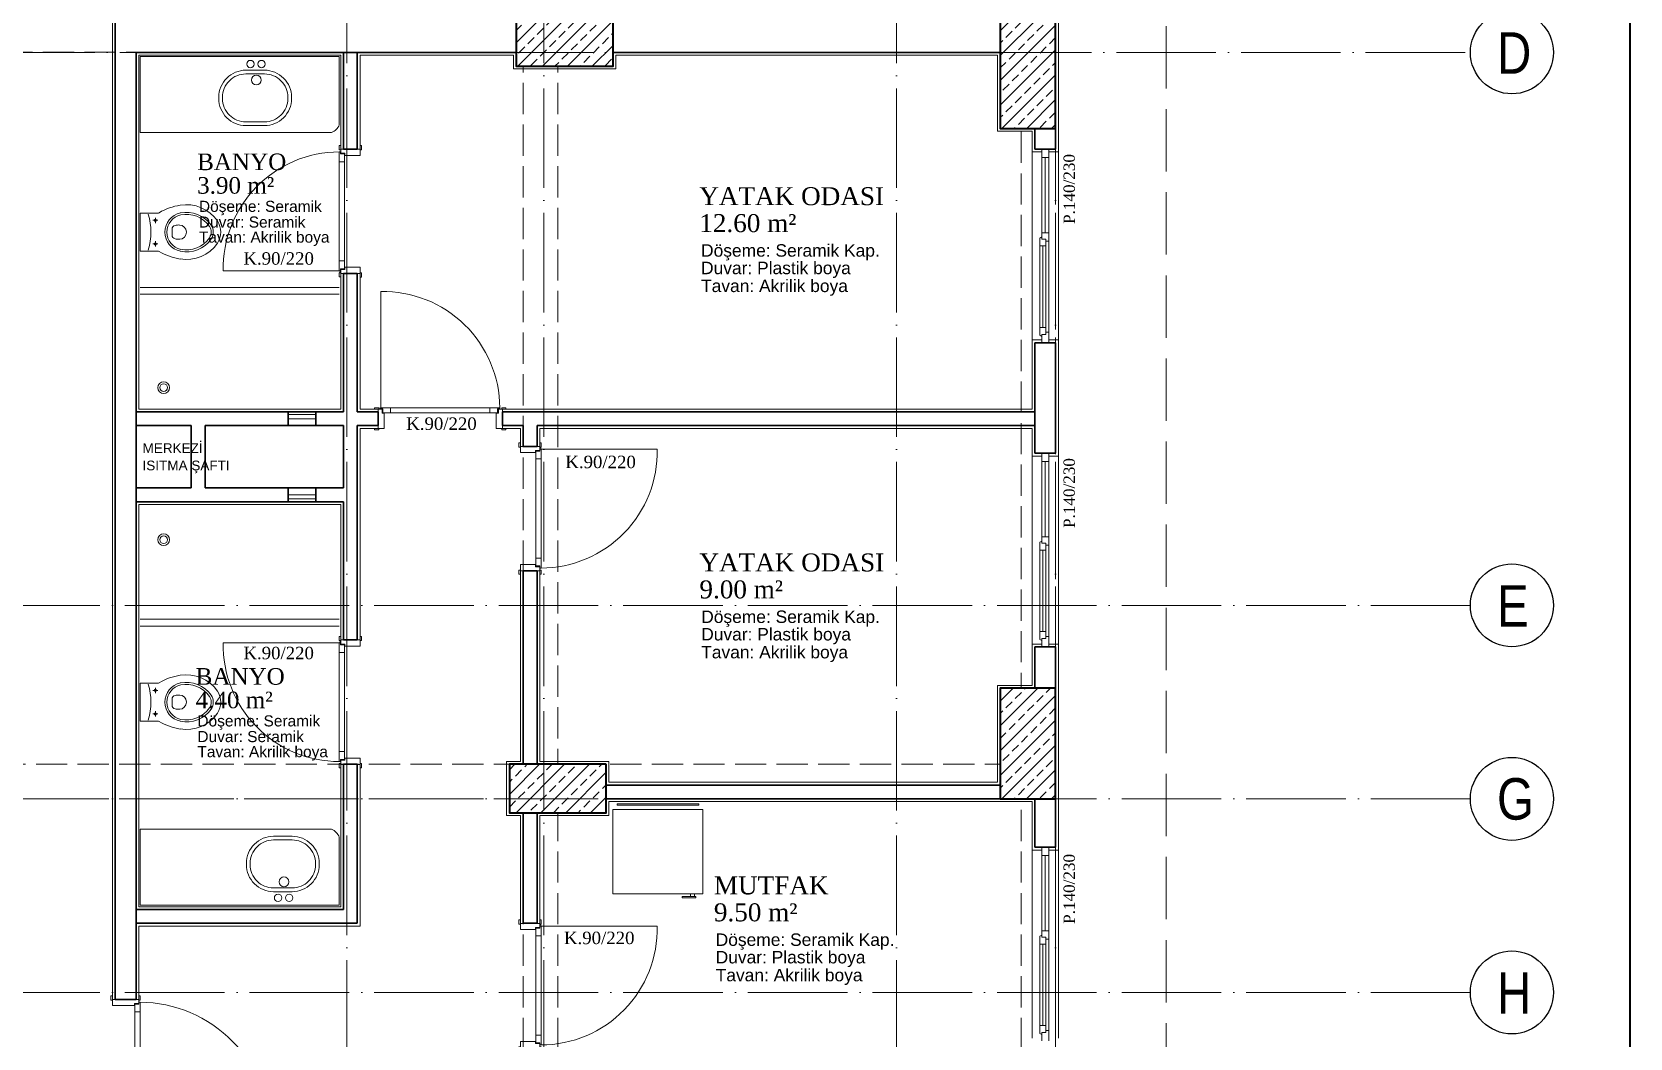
# Model space of a CAD drawing. Header units: millimetres. Extents: x 11587 to 81192, y -36083 to -25300.
# Drawn here: x 49951 to 51107, y -34493 to -33765 of the extents above; entities that cross this region are included whole.
import ezdxf

# ---------------------------------------------------------------- set-up
doc = ezdxf.new("R2010")
doc.units = ezdxf.units.MM
doc.linetypes.add('AKS', pattern=[30, 24, -3, 0, -3])
doc.linetypes.add('IZDUSUM1', pattern=[20, 7.5, -5, 7.5, 0])
for name, color, linetype, lineweight in [('rtm-aks balon', 20, 'Continuous', 25), ('rtm-aks balon yazı', 7, 'Continuous', 20), ('rtm-aks yeni', 7, 'AKS', 20), ('rtm-antet-02', 140, 'Continuous', 40), ('rtm-cam', 141, 'Continuous', 9), ('rtm-duv tugla', 22, 'Continuous', 35), ('rtm-izdusum-üst ince', 8, 'IZDUSUM1', 5), ('rtm-kapı-ahsap', 35, 'Continuous', 13), ('rtm-mhl-yazı-adı', 150, 'Continuous', 30), ('rtm-mhl-yazı-m2', 7, 'Continuous', 20), ('rtm-mhl-yazı-malzeme', 253, 'Continuous', 13), ('rtm-pen-ahsap', 35, 'Continuous', 13), ('rtm-plan katmanı-05', 205, 'Continuous', 20), ('rtm-plan katmanı-07', 135, 'Continuous', 9), ('rtm-sıva', 252, 'Continuous', 15), ('rtm-tarama-betonarme', 51, 'Continuous', 15), ('rtm-tas_betonarme', 50, 'Continuous', 40), ('rtm-tefris vitrifiye', 9, 'Continuous', 9)]:
    doc.layers.add(name, color=color, linetype=linetype, lineweight=lineweight)
doc.styles.add('AKSYAZI', font='ARIALN.TTF')
doc.styles.add('ARIAL', font='times.ttf')
doc.styles.get("Standard").update_dxf_attribs({"font": 'arial.ttf'})
doc.styles.add('VAZ-OLCU', font='times.ttf', dxfattribs={"height": 60})
pattern_1 = [(45, (26626.351, 20249.116), (-8.980256, 8.980256), []), (45, (26635.331, 20249.116), (-8.980256, 8.980256), [6.35, -3.175])]

# ---------------------------------------------------------------- blocks, each defined once
blk = doc.blocks.new('KİRİŞA')
at = {"layer": 'rtm-izdusum-üst ince', "ltscale": 1.5}
for points in [[(21869.4, -54029.2), (22149.4, -54029.2)], [(22219.4, -54029.2), (22629.4, -54029.2)], [(22189.4, -54544.2), (22189.4, -54039.2)], [(22214.4, -54544.2), (22214.4, -54039.2)], [(21829.4, -54489.2), (21829.4, -54084.2)], [(21854.4, -54489.2), (21854.4, -54084.2)], [(21869.4, -54544.2), (22154.4, -54544.2)], [(22224.4, -54544.2), (22629.4, -54544.2)], [(21829.4, -54829.2), (21829.4, -54569.2)], [(21854.4, -54829.2), (21854.4, -54569.2)], [(21869.4, -54569.2), (22154.4, -54569.2)], [(22224.4, -54569.2), (22629.4, -54569.2)], [(22189.4, -54829.2), (22189.4, -54579.2)], [(22214.4, -54829.2), (22214.4, -54579.2)]]:
    blk.add_lwpolyline(points, dxfattribs=at)
blk = doc.blocks.new('rty')
at = {"layer": 'rtm-kapı-ahsap'}
for p, q in [((-58244.9, -62700.3), (-58243.8, -62700.3)), ((-58244.9, -62703.4), (-58244.9, -62700.3)), ((-58243.8, -62703.4), (-58244.9, -62703.4)), ((-58243.8, -62700.3), (-58243.8, -62703.4)), ((-58243.8, -62707.4), (-58243.8, -62702.9)), ((-58229.8, -62702.9), (-58243.8, -62702.9)), ((-58232.8, -62705.9), (-58232.8, -62707.4)), ((-58229.8, -62705.9), (-58232.8, -62705.9)), ((-58232.6, -62706.4), (-58232.6, -62789.4)), ((-58232.6, -62706.4), (-58229.7, -62706.4)), ((-58229.8, -62700.4), (-58229.8, -62703.4)), ((-58228.8, -62700.4), (-58229.8, -62700.4)), ((-58229.8, -62702.9), (-58229.8, -62705.9)), ((-58229.8, -62703.4), (-58228.8, -62703.4)), ((-58229.8, -62704.9), (-58228.8, -62704.9)), ((-58229.7, -62706.4), (-58229.7, -62704.9)), ((-58228.8, -62703.4), (-58228.8, -62700.4)), ((-58228.8, -62790.9), (-58228.8, -62704.9)), ((-58144.8, -62704.9), (-58228.8, -62704.9)), ((-58232.8, -62707.4), (-58243.8, -62707.4)), ((-58228.8, -62712), (-58232.6, -62712)), ((-58228.8, -62783.7), (-58232.6, -62783.7)), ((-58243.8, -62792.3), (-58244.9, -62792.3)), ((-58244.9, -62792.3), (-58244.9, -62795.4)), ((-58244.9, -62795.4), (-58243.8, -62795.4)), ((-58243.8, -62788.4), (-58243.8, -62792.9)), ((-58232.8, -62788.4), (-58243.8, -62788.4)), ((-58243.8, -62795.4), (-58243.8, -62792.3)), ((-58229.8, -62792.9), (-58243.8, -62792.9)), ((-58232.8, -62789.9), (-58232.8, -62788.4)), ((-58229.8, -62789.9), (-58232.8, -62789.9)), ((-58232.6, -62789.4), (-58229.7, -62789.4)), ((-58229.8, -62792.9), (-58229.8, -62789.9)), ((-58229.8, -62790.9), (-58228.8, -62790.9)), ((-58229.8, -62795.4), (-58229.8, -62792.3)), ((-58229.8, -62792.3), (-58228.8, -62792.3)), ((-58228.8, -62795.4), (-58229.8, -62795.4)), ((-58229.7, -62789.4), (-58229.7, -62790.9)), ((-58228.8, -62792.3), (-58228.8, -62795.4))]:
    blk.add_line(p, q, dxfattribs=at)
at = {"layer": 'rtm-kapı-ahsap', "const_width": 0.392}
blk.add_lwpolyline([(-58229.2, -62703.9, 1), (-58229.2, -62704.5, 1)], format="xyb", close=True, dxfattribs=at)
at = {"layer": 'rtm-kapı-ahsap'}
blk.add_arc((-58229.1, -62706.6), 84.3, 270.2011, 1.1472, dxfattribs=at)
blk = doc.blocks.new('K-100')
at = {"layer": 'rtm-kapı-ahsap'}
for p, q in [((-34308.1, -13702.2), (-34307, -13702.2)), ((-34308.1, -13705.4), (-34308.1, -13702.2)), ((-34307, -13705.4), (-34308.1, -13705.4)), ((-34307, -13702.2), (-34307, -13705.4)), ((-34307, -13709.3), (-34307, -13704.8)), ((-34288, -13704.8), (-34307, -13704.8)), ((-34288, -13702.3), (-34288, -13705.4)), ((-34287, -13702.3), (-34288, -13702.3)), ((-34288, -13704.8), (-34288, -13707.8)), ((-34288, -13705.4), (-34287, -13705.4)), ((-34287, -13705.4), (-34287, -13702.3)), ((-34291, -13709.3), (-34307, -13709.3)), ((-34288, -13707.8), (-34291, -13707.8)), ((-34291, -13707.8), (-34291, -13709.3)), ((-34290.8, -13801.3), (-34290.8, -13708.3)), ((-34290.8, -13708.3), (-34287.9, -13708.3)), ((-34287, -13713.9), (-34290.8, -13713.9)), ((-34288, -13706.8), (-34287, -13706.8)), ((-34287.9, -13708.3), (-34287.9, -13706.8)), ((-34287, -13706.8), (-34287, -13802.8)), ((-34287, -13795.6), (-34290.8, -13795.6)), ((-34307, -13804.2), (-34308.1, -13804.2)), ((-34308.1, -13804.2), (-34308.1, -13807.3)), ((-34308.1, -13807.3), (-34307, -13807.3)), ((-34307, -13800.3), (-34307, -13804.8)), ((-34291, -13800.3), (-34307, -13800.3)), ((-34307, -13807.3), (-34307, -13804.2)), ((-34288, -13804.8), (-34307, -13804.8)), ((-34291, -13801.8), (-34291, -13800.3)), ((-34288, -13801.8), (-34291, -13801.8)), ((-34290.8, -13801.3), (-34287.9, -13801.3)), ((-34288, -13804.8), (-34288, -13801.8)), ((-34288, -13802.8), (-34287, -13802.8)), ((-34288, -13807.3), (-34288, -13804.2)), ((-34288, -13804.2), (-34287, -13804.2)), ((-34287, -13807.3), (-34288, -13807.3)), ((-34287.9, -13801.3), (-34287.9, -13802.8)), ((-34193, -13802.8), (-34287, -13802.8)), ((-34287, -13804.2), (-34287, -13807.3))]:
    blk.add_line(p, q, dxfattribs=at)
at = {"layer": 'rtm-kapı-ahsap', "const_width": 0.392}
blk.add_lwpolyline([(-34287.4, -13803.7, -1), (-34287.4, -13803.1, -1)], format="xyb", close=True, dxfattribs=at)
at = {"layer": 'rtm-kapı-ahsap'}
blk.add_arc((-34287.9, -13801.7), 94.9, 359.3332, 89.4605, dxfattribs=at)

msp = doc.modelspace()

# ---------------------------------------------------------------- hatches: boundary and pattern name
at = {"layer": 'rtm-tarama-betonarme'}
h = msp.add_hatch(dxfattribs=at)
h.set_pattern_fill('ANSI33', color=256, scale=2, style=0)
h.set_pattern_definition(pattern_1)
h.paths.add_polyline_path([(50371.19, -33790.13), (50371.19, -33755.13), (50301.19, -33755.13), (50301.19, -33790.13)])
h = msp.add_hatch(dxfattribs=at)
h.set_pattern_fill('ANSI33', color=256, scale=2, style=0)
h.set_pattern_definition(pattern_1)
h.paths.add_polyline_path([(50691.19, -33755.13), (50651.19, -33755.13), (50651.19, -33835.13), (50691.19, -33835.13)])
h = msp.add_hatch(dxfattribs=at)
h.set_pattern_fill('ANSI33', color=256, scale=2, style=0)
h.set_pattern_definition(pattern_1)
h.paths.add_polyline_path([(50691.19, -34240.13), (50651.19, -34240.13), (50651.19, -34320.13), (50691.19, -34320.13)])
h = msp.add_hatch(dxfattribs=at)
h.set_pattern_fill('ANSI33', color=256, scale=2, style=0)
h.set_pattern_definition(pattern_1)
h.paths.add_polyline_path([(50366.19, -34330.13), (50366.19, -34295.13), (50296.19, -34295.13), (50296.19, -34330.13)])

# ---------------------------------------------------------------- linework, layer by layer
at = {"layer": 'rtm-aks balon'}
for centre in [(51021.19, -33780.13), (51021.19, -34180.13), (51021.19, -34320.13), (51021.19, -34460.13)]:
    msp.add_circle(centre, 30, dxfattribs=at)
at = {"layer": 'rtm-aks yeni', "ltscale": 3}
for p, q in [((50178.69, -35680.13), (50178.69, -31980.13)), ((50321.19, -35680.13), (50321.19, -31980.13)), ((50576.19, -35680.13), (50576.19, -31980.13)), ((50691.19, -35680.13), (50691.19, -31980.13)), ((42626.19, -33780.13), (50991.19, -33780.13)), ((50991.19, -34180.13), (49201.19, -34180.13)), ((50991.19, -34320.13), (49851.19, -34320.13)), ((50991.19, -34460.13), (49416.19, -34460.13))]:
    msp.add_line(p, q, dxfattribs=at)
at = {"layer": 'rtm-antet-02'}
msp.add_lwpolyline([(42511.61, -31612.89), (42511.61, -36052.89), (51106.61, -36052.89), (51106.61, -31612.89)], close=True, dxfattribs=at)
at = {"layer": 'rtm-cam'}
for p, q in [((50683.69, -33910.63), (50683.69, -33856.13)), ((50681.94, -33979.13), (50681.94, -33920.13)), ((50683.69, -34130.63), (50683.69, -34076.13)), ((50681.94, -34199.13), (50681.94, -34140.13)), ((50683.69, -34415.63), (50683.69, -34361.13)), ((50681.94, -34484.13), (50681.94, -34425.13))]:
    msp.add_line(p, q, dxfattribs=at)
at = {"layer": 'rtm-duv tugla'}
for points in [[(50011.19, -34465.13), (50011.19, -33080.13)], [(50026.19, -34465.13), (50026.19, -33780.13)], [(50301.19, -33780.13), (50026.19, -33780.13)], [(50176.19, -33850.13), (50176.19, -33780.13)], [(50186.19, -33850.13), (50186.19, -33780.13)], [(50651.19, -33780.13), (50371.19, -33780.13)], [(50676.19, -33850.13), (50676.19, -33835.13)], [(50691.19, -33850.13), (50691.19, -33835.13)], [(50186.19, -33850.13), (50176.19, -33850.13)], [(50676.19, -33850.13), (50691.19, -33850.13)], [(50176.19, -34040.13), (50176.19, -33940.13)], [(50186.19, -33940.13), (50176.19, -33940.13)], [(50186.19, -34040.13), (50186.19, -33940.13)], [(50676.19, -34070.13), (50676.19, -33990.13)], [(50676.19, -33990.13), (50691.19, -33990.13)], [(50691.19, -34070.13), (50691.19, -33990.13)], [(50026.19, -34040.13), (50176.19, -34040.13)], [(50136.19, -34050.13), (50136.19, -34040.13)], [(50156.19, -34050.13), (50156.19, -34040.13)], [(50186.19, -34040.13), (50201.19, -34040.13)], [(50201.19, -34050.13), (50201.19, -34040.13)], [(50291.19, -34040.13), (50676.19, -34040.13)], [(50291.19, -34050.13), (50291.19, -34040.13)], [(50026.19, -34050.13), (50066.19, -34050.13)], [(50066.19, -34095.13), (50066.19, -34050.13)], [(50076.19, -34095.13), (50076.19, -34050.13)], [(50076.19, -34050.13), (50176.19, -34050.13)], [(50176.19, -34095.13), (50176.19, -34050.13)], [(50186.19, -34205.13), (50186.19, -34050.13)], [(50186.19, -34050.13), (50201.19, -34050.13)], [(50291.19, -34050.13), (50306.19, -34050.13)], [(50306.19, -34065.13), (50306.19, -34050.13)], [(50316.19, -34065.13), (50316.19, -34050.13)], [(50676.19, -34050.13), (50316.19, -34050.13)], [(50306.19, -34065.13), (50316.19, -34065.13)], [(50676.19, -34070.13), (50691.19, -34070.13)], [(50026.19, -34095.13), (50066.19, -34095.13)], [(50076.19, -34095.13), (50176.19, -34095.13)], [(50136.19, -34095.13), (50136.19, -34105.13)], [(50156.19, -34095.13), (50156.19, -34105.13)], [(50026.19, -34105.13), (50176.19, -34105.13)], [(50176.19, -34205.13), (50176.19, -34105.13)], [(50306.19, -34295.13), (50306.19, -34155.13)], [(50306.19, -34155.13), (50316.19, -34155.13)], [(50316.19, -34295.13), (50316.19, -34155.13)], [(50186.19, -34205.13), (50176.19, -34205.13)], [(50676.19, -34210.13), (50691.19, -34210.13)], [(50676.19, -34210.13), (50676.19, -34240.13)], [(50691.19, -34210.13), (50691.19, -34240.13)], [(50176.19, -34400.13), (50176.19, -34295.13)], [(50186.19, -34295.13), (50176.19, -34295.13)], [(50186.19, -34410.13), (50186.19, -34295.13)], [(50306.19, -34295.13), (50306.19, -34295.13)], [(50316.19, -34295.13), (50316.19, -34295.13)], [(50366.19, -34310.13), (50651.19, -34310.13)], [(50366.19, -34320.13), (50651.19, -34320.13)], [(50676.19, -34355.13), (50676.19, -34320.13)], [(50691.19, -34355.13), (50691.19, -34320.13)], [(50306.19, -34410.13), (50306.19, -34330.13)], [(50316.19, -34410.13), (50316.19, -34330.13)], [(50676.19, -34355.13), (50691.19, -34355.13)], [(50026.19, -34400.13), (50176.19, -34400.13)], [(50026.19, -34410.13), (50186.19, -34410.13)], [(50306.19, -34410.13), (50316.19, -34410.13)], [(50026.19, -34465.13), (50011.19, -34465.13)]]:
    msp.add_lwpolyline(points, dxfattribs=at)
at = {"layer": 'rtm-izdusum-üst ince', "ltscale": 3}
msp.add_lwpolyline([(44416.19, -34180.13), (44496.19, -34180.13), (44496.19, -32860.13), (44126.19, -32860.13), (44126.19, -32200.13), (43216.19, -32200.13), (43216.19, -32860.13), (42846.19, -32860.13), (42846.19, -34685.13), (42961.19, -34685.13), (42961.19, -35350.13), (50656.19, -35350.13), (50656.19, -34685.13), (50771.19, -34685.13), (50771.19, -32860.13), (50401.19, -32860.13), (50401.19, -32200.13), (49491.19, -32200.13), (49491.19, -32860.13), (49121.19, -32860.13), (49121.19, -34180.13), (49201.19, -34180.13)], dxfattribs=at)
at = {"layer": 'rtm-kapı-ahsap'}
for points in [[(50156.19, -34042.13), (50136.19, -34042.13)], [(50156.19, -34045.13), (50136.19, -34045.13)], [(50156.19, -34100.13), (50136.19, -34100.13)], [(50156.19, -34103.13), (50136.19, -34103.13)]]:
    msp.add_lwpolyline(points, dxfattribs=at)
at = {"layer": 'rtm-pen-ahsap'}
for p, q in [((50681.19, -33850.13), (50681.19, -33856.13)), ((50681.19, -33861.13), (50681.19, -33855.5)), ((50686.19, -33856.13), (50681.19, -33856.13)), ((50681.19, -33861.13), (50681.19, -33910.63)), ((50686.19, -33909.13), (50686.19, -33850.13)), ((50679.69, -33914.5), (50679.69, -33920.13)), ((50681.19, -33915.13), (50681.19, -33910.63)), ((50686.19, -33910.63), (50681.19, -33910.63)), ((50684.19, -33915.13), (50681.19, -33915.13)), ((50684.19, -33915.13), (50684.19, -33920.13)), ((50684.19, -33916.63), (50686.19, -33916.63)), ((50686.19, -33909.13), (50686.19, -33916.63)), ((50679.69, -33920.13), (50679.69, -33979.13)), ((50684.19, -33920.13), (50679.69, -33920.13)), ((50684.19, -33920.13), (50684.19, -33979.13)), ((50679.69, -33984.77), (50679.69, -33979.13)), ((50684.19, -33979.13), (50679.69, -33979.13)), ((50681.19, -33990.13), (50681.19, -33984.13)), ((50684.19, -33984.13), (50681.19, -33984.13)), ((50684.19, -33984.13), (50684.19, -33979.13)), ((50686.19, -33982.63), (50684.19, -33982.63)), ((50686.19, -33982.63), (50686.19, -33990.13)), ((50681.19, -34070.13), (50681.19, -34076.13)), ((50681.19, -34081.13), (50681.19, -34075.5)), ((50686.19, -34076.13), (50681.19, -34076.13)), ((50686.19, -34129.13), (50686.19, -34070.13)), ((50681.19, -34081.13), (50681.19, -34130.63)), ((50679.69, -34134.5), (50679.69, -34140.13)), ((50681.19, -34135.13), (50681.19, -34130.63)), ((50686.19, -34130.63), (50681.19, -34130.63)), ((50684.19, -34135.13), (50681.19, -34135.13)), ((50684.19, -34135.13), (50684.19, -34140.13)), ((50684.19, -34136.63), (50686.19, -34136.63)), ((50686.19, -34129.13), (50686.19, -34136.63)), ((50679.69, -34140.13), (50679.69, -34199.13)), ((50684.19, -34140.13), (50679.69, -34140.13)), ((50684.19, -34140.13), (50684.19, -34199.13)), ((50679.69, -34204.77), (50679.69, -34199.13)), ((50684.19, -34199.13), (50679.69, -34199.13)), ((50681.19, -34210.13), (50681.19, -34204.13)), ((50684.19, -34204.13), (50681.19, -34204.13)), ((50684.19, -34204.13), (50684.19, -34199.13)), ((50686.19, -34202.63), (50684.19, -34202.63)), ((50686.19, -34202.63), (50686.19, -34210.13)), ((50681.19, -34355.13), (50681.19, -34361.13)), ((50686.19, -34414.13), (50686.19, -34355.13)), ((50681.19, -34366.13), (50681.19, -34360.5)), ((50686.19, -34361.13), (50681.19, -34361.13)), ((50681.19, -34366.13), (50681.19, -34415.63)), ((50681.19, -34420.13), (50681.19, -34415.63)), ((50686.19, -34415.63), (50681.19, -34415.63)), ((50686.19, -34414.13), (50686.19, -34421.63)), ((50679.69, -34419.5), (50679.69, -34425.13)), ((50679.69, -34425.13), (50679.69, -34484.13)), ((50684.19, -34425.13), (50679.69, -34425.13)), ((50684.19, -34420.13), (50681.19, -34420.13)), ((50684.19, -34420.13), (50684.19, -34425.13)), ((50684.19, -34421.63), (50686.19, -34421.63)), ((50684.19, -34425.13), (50684.19, -34484.13)), ((50679.69, -34489.77), (50679.69, -34484.13)), ((50684.19, -34484.13), (50679.69, -34484.13)), ((50684.19, -34489.13), (50684.19, -34484.13)), ((50681.19, -34495.13), (50681.19, -34489.13)), ((50684.19, -34489.13), (50681.19, -34489.13)), ((50686.19, -34487.63), (50684.19, -34487.63)), ((50686.19, -34487.63), (50686.19, -34495.13))]:
    msp.add_line(p, q, dxfattribs=at)
for points in [[(50679.69, -33914.5), (50681.19, -33913.63)], [(50679.69, -33984.77), (50681.19, -33985.64)], [(50679.69, -34134.5), (50681.19, -34133.63)], [(50679.69, -34204.77), (50681.19, -34205.64)], [(50679.69, -34419.5), (50681.19, -34418.63)], [(50679.69, -34489.77), (50681.19, -34490.64)]]:
    msp.add_lwpolyline(points, dxfattribs=at)
at = {"layer": 'rtm-plan katmanı-05', "ltscale": 0.6}
for points in [[(50674.19, -33852.13), (50674.19, -33988.13)], [(50693.19, -33852.13), (50693.19, -33988.13)], [(50674.19, -34072.13), (50674.19, -34208.13)], [(50693.19, -34072.13), (50693.19, -34208.13)], [(50674.19, -34357.13), (50674.19, -34493.13)], [(50693.19, -34357.13), (50693.19, -34493.13)]]:
    msp.add_lwpolyline(points, dxfattribs=at)
at = {"layer": 'rtm-plan katmanı-07'}
for points in [[(50686.19, -33916.63), (50686.19, -33982.63)], [(50686.19, -34136.63), (50686.19, -34202.63)], [(50686.19, -34421.63), (50686.19, -34487.63)]]:
    msp.add_lwpolyline(points, dxfattribs=at)
at = {"layer": 'rtm-sıva'}
for points in [[(50009.19, -33080.13), (50009.19, -34465.13)], [(50686.19, -33703.13), (50693.19, -33703.13), (50693.19, -33852.13), (50686.19, -33852.13)], [(50174.19, -33940.13), (50174.19, -34038.13), (50028.19, -34038.13), (50028.19, -33782.13), (50174.19, -33782.13), (50174.19, -33850.13)], [(50188.19, -33850.13), (50188.19, -33782.13), (50299.19, -33782.13), (50299.19, -33792.13), (50373.19, -33792.13), (50373.19, -33782.13), (50649.19, -33782.13), (50649.19, -33837.13), (50674.19, -33837.13), (50674.19, -33852.13), (50681.19, -33852.13)], [(50201.19, -34038.13), (50188.19, -34038.13), (50188.19, -33940.13)], [(50681.19, -33988.13), (50674.19, -33988.13), (50674.19, -34038.13), (50291.19, -34038.13)], [(50686.19, -34072.13), (50693.19, -34072.13), (50693.19, -33988.13), (50686.19, -33988.13)], [(50188.19, -34205.13), (50188.19, -34052.13), (50201.19, -34052.13)], [(50304.19, -34065.13), (50304.19, -34052.13), (50291.19, -34052.13)], [(50681.19, -34072.13), (50674.19, -34072.13), (50674.19, -34052.13), (50318.19, -34052.13), (50318.19, -34065.13)], [(50174.19, -34205.13), (50174.19, -34107.13), (50028.19, -34107.13), (50028.19, -34398.13), (50174.19, -34398.13), (50174.19, -34295.13)], [(50304.19, -34155.13), (50304.19, -34293.13), (50294.19, -34293.13), (50294.19, -34332.13), (50304.19, -34332.13), (50304.19, -34410.13)], [(50681.19, -34208.13), (50674.19, -34208.13), (50674.19, -34238.13), (50649.19, -34238.13), (50649.19, -34308.13), (50368.19, -34308.13), (50368.19, -34293.13), (50318.19, -34293.13), (50318.19, -34155.13)], [(50686.19, -34357.13), (50693.19, -34357.13), (50693.19, -34208.13), (50686.19, -34208.13)], [(50188.19, -34295.13), (50188.19, -34412.13), (50028.19, -34412.13), (50028.19, -34465.13)], [(50681.19, -34357.13), (50674.19, -34357.13), (50674.19, -34322.13), (50368.19, -34322.13), (50368.19, -34332.13), (50318.19, -34332.13), (50318.19, -34410.13)]]:
    msp.add_lwpolyline(points, dxfattribs=at)
at = {"layer": 'rtm-tas_betonarme'}
for points in [[(50371.19, -33755.13), (50301.19, -33755.13), (50301.19, -33790.13), (50371.19, -33790.13)], [(50691.19, -33755.13), (50651.19, -33755.13), (50651.19, -33835.13), (50691.19, -33835.13)], [(50691.19, -34240.13), (50651.19, -34240.13), (50651.19, -34320.13), (50691.19, -34320.13)], [(50366.19, -34295.13), (50296.19, -34295.13), (50296.19, -34330.13), (50366.19, -34330.13)]]:
    msp.add_lwpolyline(points, close=True, dxfattribs=at)
at = {"layer": 'rtm-tefris vitrifiye'}
for p, q in [((50029.19, -33923.88), (50029.19, -33896.39)), ((50041.78, -33896.39), (50029.19, -33896.39)), ((50038.32, -33901.61), (50042.03, -33901.61)), ((50040.19, -33899.77), (50040.19, -33903.68)), ((50038.32, -33918.66), (50042.03, -33918.66)), ((50040.19, -33920.5), (50040.19, -33916.59)), ((50052.29, -33907.97), (50052.29, -33912.3)), ((50041.78, -33923.88), (50029.19, -33923.88)), ((50029.19, -34236.39), (50029.19, -34263.88)), ((50041.78, -34236.39), (50029.19, -34236.39)), ((50038.32, -34241.61), (50042.03, -34241.61)), ((50040.19, -34239.77), (50040.19, -34243.68)), ((50052.29, -34252.3), (50052.29, -34247.97)), ((50041.78, -34263.88), (50029.19, -34263.88)), ((50038.32, -34258.66), (50042.03, -34258.66)), ((50040.19, -34260.5), (50040.19, -34256.59)), ((50371.09, -34388.7), (50371.09, -34327.7)), ((50371.09, -34327.7), (50436.09, -34327.7)), ((50433.09, -34323.7), (50374.09, -34323.7)), ((50374.09, -34323.7), (50374.09, -34324.7)), ((50374.09, -34324.7), (50433.09, -34324.7)), ((50433.09, -34324.7), (50433.09, -34323.7)), ((50436.09, -34327.7), (50436.09, -34388.7)), ((50421.09, -34390.7), (50421.09, -34391.7)), ((50431.09, -34390.7), (50421.09, -34390.7)), ((50421.09, -34391.7), (50431.09, -34391.7)), ((50427.09, -34388.7), (50427.09, -34390.7)), ((50430.09, -34388.7), (50430.09, -34390.7)), ((50431.09, -34391.7), (50431.09, -34390.7))]:
    msp.add_line(p, q, dxfattribs=at)
for points in [[(50029.19, -33838.13), (50167.61, -33838.13, 0.2032744), (50173.19, -33832.55), (50173.19, -33783.13), (50029.19, -33783.13), (50029.19, -33838.13)], [(50138.66, -33813.5), (50138.66, -33812.61, 0.4142136), (50119.06, -33793.01), (50105.67, -33793.01, 0.4142136), (50086.06, -33812.61), (50086.06, -33813.5, 0.4142136), (50105.67, -33833.1), (50119.06, -33833.1, 0.4142136)], [(50135.99, -33813.5), (50135.99, -33812.61, 0.4142136), (50119.06, -33795.68), (50105.67, -33795.68, 0.4142136), (50088.74, -33812.61), (50088.74, -33813.5, 0.4142136), (50105.67, -33830.43), (50119.06, -33830.43, 0.4142136)], [(50029.19, -34342.13), (50167.61, -34342.13, -0.2032744), (50173.19, -34347.72), (50173.19, -34397.13), (50029.19, -34397.13), (50029.19, -34342.13)], [(50158.66, -34366.77), (50158.66, -34367.66, -0.4142136), (50139.06, -34387.26), (50125.67, -34387.26, -0.4142136), (50106.06, -34367.66), (50106.06, -34366.77, -0.4142136), (50125.67, -34347.17), (50139.06, -34347.17, -0.4142136)], [(50155.99, -34366.77), (50155.99, -34367.66, -0.4142136), (50139.06, -34384.59), (50125.67, -34384.59, -0.4142136), (50108.74, -34367.66), (50108.74, -34366.77, -0.4142136), (50125.67, -34349.84), (50139.06, -34349.84, -0.4142136)]]:
    msp.add_lwpolyline(points, format="xyb", close=True, dxfattribs=at)
for points in [[(50029.19, -33950.13), (50173.19, -33950.13)], [(50029.19, -33955.13), (50173.19, -33955.13)], [(50029.19, -34190.13), (50173.19, -34190.13)], [(50029.19, -34195.13), (50173.19, -34195.13)], [(50436.09, -34388.7), (50371.09, -34388.7)]]:
    msp.add_lwpolyline(points, dxfattribs=at)
for centre, radius in [((50108.91, -33788.55), 2.67), ((50116.93, -33788.55), 2.67), ((50113.19, -33800.13), 3.56), ((50040.19, -33901.61), 0.825), ((50040.19, -33918.66), 0.825), ((50046.19, -34022.63), 4.25), ((50046.19, -34022.63), 2.75), ((50046.19, -34132.63), 4.25), ((50046.19, -34132.63), 2.75), ((50040.19, -34241.61), 0.825), ((50040.19, -34258.66), 0.825), ((50133.19, -34380.13), 3.56), ((50128.91, -34391.72), 2.67), ((50136.93, -34391.72), 2.67)]:
    msp.add_circle(centre, radius, dxfattribs=at)
for centre, radius, start, end in [((50064.94, -33934.16), 44, 98.76392, 120.09462), ((50062.58, -33917.83), 27.5, 34.90445, 99.49177), ((50062.58, -33917.83), 22, 35.18852, 101.4306), ((49993, -33910.13), 44, 342.84729, 17.15268), ((50041.78, -33894.19), 2.2, 270, 300.09462), ((50061.42, -33910.21), 14.3, 102.81214, 179.7338), ((50061.42, -33910.21), 12.87, 102.81214, 179.7338), ((50055.04, -33907.97), 2.75, 102.17308, 180), ((50057.19, -33917.94), 12.95, 86.68797, 102.17308), ((50057.52, -33910.11), 5.11, 0.26223, 90), ((50062.58, -33917.83), 20.57, 35.18852, 101.4306), ((50072.64, -33910.13), 7.92, 327.83247, 32.16749), ((50072.64, -33910.13), 9.35, 327.83247, 32.16749), ((50072.64, -33910.13), 14.85, 327.23949, 32.76051), ((50061.42, -33910.06), 14.3, 180.2662, 257.18786), ((50061.42, -33910.06), 12.87, 180.2662, 257.18786), ((50055.04, -33912.3), 2.75, 180, 257.82692), ((50057.19, -33902.33), 12.95, 257.82692, 273.31203), ((50057.52, -33910.16), 5.12, 270, 359.73777), ((50062.58, -33902.43), 27.5, 260.50823, 325.09555), ((50062.58, -33902.43), 22, 258.5694, 324.81148), ((50062.58, -33902.43), 20.57, 258.5694, 324.81148), ((50041.78, -33926.08), 2.2, 59.90538, 90), ((50064.94, -33886.1), 44, 239.90538, 261.23608), ((50064.94, -34274.16), 44, 98.76392, 120.09462), ((50062.58, -34257.83), 27.5, 34.90445, 99.49177), ((49993, -34250.13), 44, 342.84732, 17.15271), ((50041.78, -34234.19), 2.2, 270, 300.09462), ((50061.42, -34250.21), 14.3, 102.81214, 179.7338), ((50061.42, -34250.21), 12.87, 102.81214, 179.7338), ((50062.58, -34257.83), 22, 35.18852, 101.4306), ((50062.58, -34257.83), 20.57, 35.18852, 101.4306), ((50072.64, -34250.13), 14.85, 327.23949, 32.76051), ((50061.42, -34250.06), 14.3, 180.2662, 257.18786), ((50061.42, -34250.06), 12.87, 180.2662, 257.18786), ((50055.04, -34247.97), 2.75, 102.17308, 180), ((50055.04, -34252.3), 2.75, 180, 257.82692), ((50057.19, -34257.94), 12.95, 86.68797, 102.17308), ((50057.52, -34250.11), 5.12, 0.26223, 90), ((50057.52, -34250.16), 5.11, 270, 359.73777), ((50072.64, -34250.13), 7.92, 327.83251, 32.16753), ((50072.64, -34250.13), 9.35, 327.83251, 32.16753), ((50041.78, -34266.08), 2.2, 59.90538, 90), ((50064.94, -34226.1), 44, 239.90538, 261.23608), ((50057.19, -34242.33), 12.95, 257.82692, 273.31203), ((50062.58, -34242.43), 27.5, 260.50823, 325.09555), ((50062.58, -34242.43), 22, 258.5694, 324.81148), ((50062.58, -34242.43), 20.57, 258.5694, 324.81148)]:
    msp.add_arc(centre, radius, start, end, dxfattribs=at)

# ---------------------------------------------------------------- block references
at = {"layer": 'rtm-izdusum-üst ince', "xscale": -1}
msp.add_blockref('KİRİŞA', (72520.62, 20249.12), dxfattribs=at)
at = {"layer": 'rtm-kapı-ahsap'}
for p, rotation in [((-8055.59, -96643), 180), ((-12501.68, 24191.65), 90.00000000000001)]:
    msp.add_blockref('rty', p, dxfattribs=dict(at, rotation=rotation))
for name, p in [('rty', (108547.97, 28637.74)), ('rty', (108547.97, 28292.74)), ('K-100', (84316.17, -20760.34))]:
    msp.add_blockref(name, p, dxfattribs=at)
at = {"layer": 'rtm-kapı-ahsap', "xscale": -1}
msp.add_blockref('rty', (-8055.59, 28497.74), dxfattribs=at)

# ---------------------------------------------------------------- texts
at = {"layer": 'rtm-aks balon yazı', "char_height": 30, "width": 27.7214, "attachment_point": 7, "style": 'AKSYAZI'}
for s, insert in [('D', (51010.4, -33795.55)), ('E', (51010.4, -34195.55)), ('G', (51010.4, -34335.55)), ('H', (51010.4, -34475.55))]:
    msp.add_mtext(s, dxfattribs=dict(at, insert=insert))
at = {"layer": 'rtm-mhl-yazı-adı', "style": 'ARIAL'}
for s, height, p in [('BANYO', 12, (50070.41, -33865.31)), ('YATAK ODASI', 13, (50433.52, -33890.64)), ('YATAK ODASI', 13, (50433.63, -34155.6)), ('BANYO', 12, (50069.3, -34237.53)), ('MUTFAK', 13, (50444.1, -34389.2))]:
    msp.add_text(s, height=height, dxfattribs=at).set_placement(p)
at = {"layer": 'rtm-mhl-yazı-m2', "style": 'ARIAL'}
for s, height, p in [('3.90 m² ', 12, (50070.41, -33882.33)), ('12.60 m² ', 13, (50433.52, -33910.13)), ('9.00 m² ', 13, (50433.63, -34175.09)), ('4.40 m² ', 12, (50069.3, -34254.56)), ('9.50 m² ', 13, (50444.1, -34408.69))]:
    msp.add_text(s, height=height, dxfattribs=at).set_placement(p)
at = {"layer": 'rtm-mhl-yazı-malzeme', "style": 'VAZ-OLCU'}
for s, height, rotation, p in [('P.140/230', 8.192, 90.0398, (50705.16, -33904.18)), ('K.90/220', 9, 359.9602, (50103.86, -33933.68)), ('K.90/220', 9, 359.9602, (50221.6, -34053.18)), ('K.90/220', 9, 359.9602, (50336.66, -34080.88)), ('P.140/230', 8.192, 90.0398, (50705.16, -34124.14)), ('K.90/220', 9, 359.9602, (50103.86, -34219.09)), ('P.140/230', 8.192, 90.0398, (50705.16, -34410.5)), ('K.90/220', 9, 359.9602, (50335.67, -34425.18))]:
    msp.add_text(s, height=height, rotation=rotation, dxfattribs=at).set_placement(p)
at = {"layer": 'rtm-mhl-yazı-malzeme'}
for s, height, p in [('Döşeme: Seramik', 8, (50071.7, -33895.48)), ('Duvar: Seramik', 8, (50071.7, -33906.84)), ('Tavan: Akrilik boya ', 8, (50071.7, -33917.75)), ('Döşeme: Seramik Kap.', 9, (50434.81, -33927.9)), ('Duvar: Plastik boya ', 9, (50434.81, -33940.57)), ('Tavan: Akrilik boya ', 9, (50434.81, -33953.5)), ('MERKEZİ', 7, (50030.9, -34069.9)), ('ISITMA ŞAFTI', 7, (50030.9, -34082.43)), ('Döşeme: Seramik Kap.', 9, (50434.92, -34192.87)), ('Duvar: Plastik boya ', 9, (50434.92, -34205.53)), ('Tavan: Akrilik boya ', 9, (50434.92, -34218.47)), ('Döşeme: Seramik', 8, (50070.59, -34267.7)), ('Duvar: Seramik', 8, (50070.59, -34279.06)), ('Tavan: Akrilik boya ', 8, (50070.59, -34289.97)), ('Döşeme: Seramik Kap.', 9, (50445.39, -34426.47)), ('Duvar: Plastik boya ', 9, (50445.39, -34439.13)), ('Tavan: Akrilik boya ', 9, (50445.39, -34452.07))]:
    msp.add_text(s, height=height, dxfattribs=at).set_placement(p)

doc.saveas('drawing.dxf')
